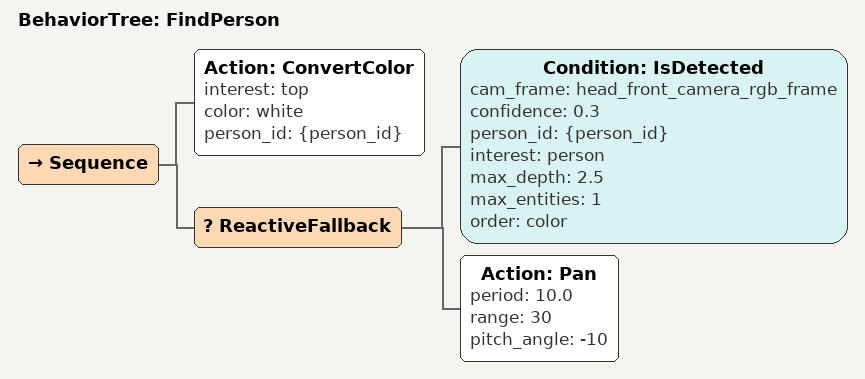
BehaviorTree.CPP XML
<root>
    <BehaviorTree ID="FindPerson">
        <Sequence>
            <Action ID="ConvertColor" interest="top" color="white" person_id="{person_id}"/>
            <ReactiveFallback>
                    <Condition ID="IsDetected" cam_frame="head_front_camera_rgb_frame" confidence="0.3" person_id="{person_id}" interest="person" max_depth="2.5" max_entities="1" order="color"/>
                    <Action ID="Pan" period="10.0" range="30" pitch_angle="-10"/>
            </ReactiveFallback>
        </Sequence>
    </BehaviorTree>
</root>
